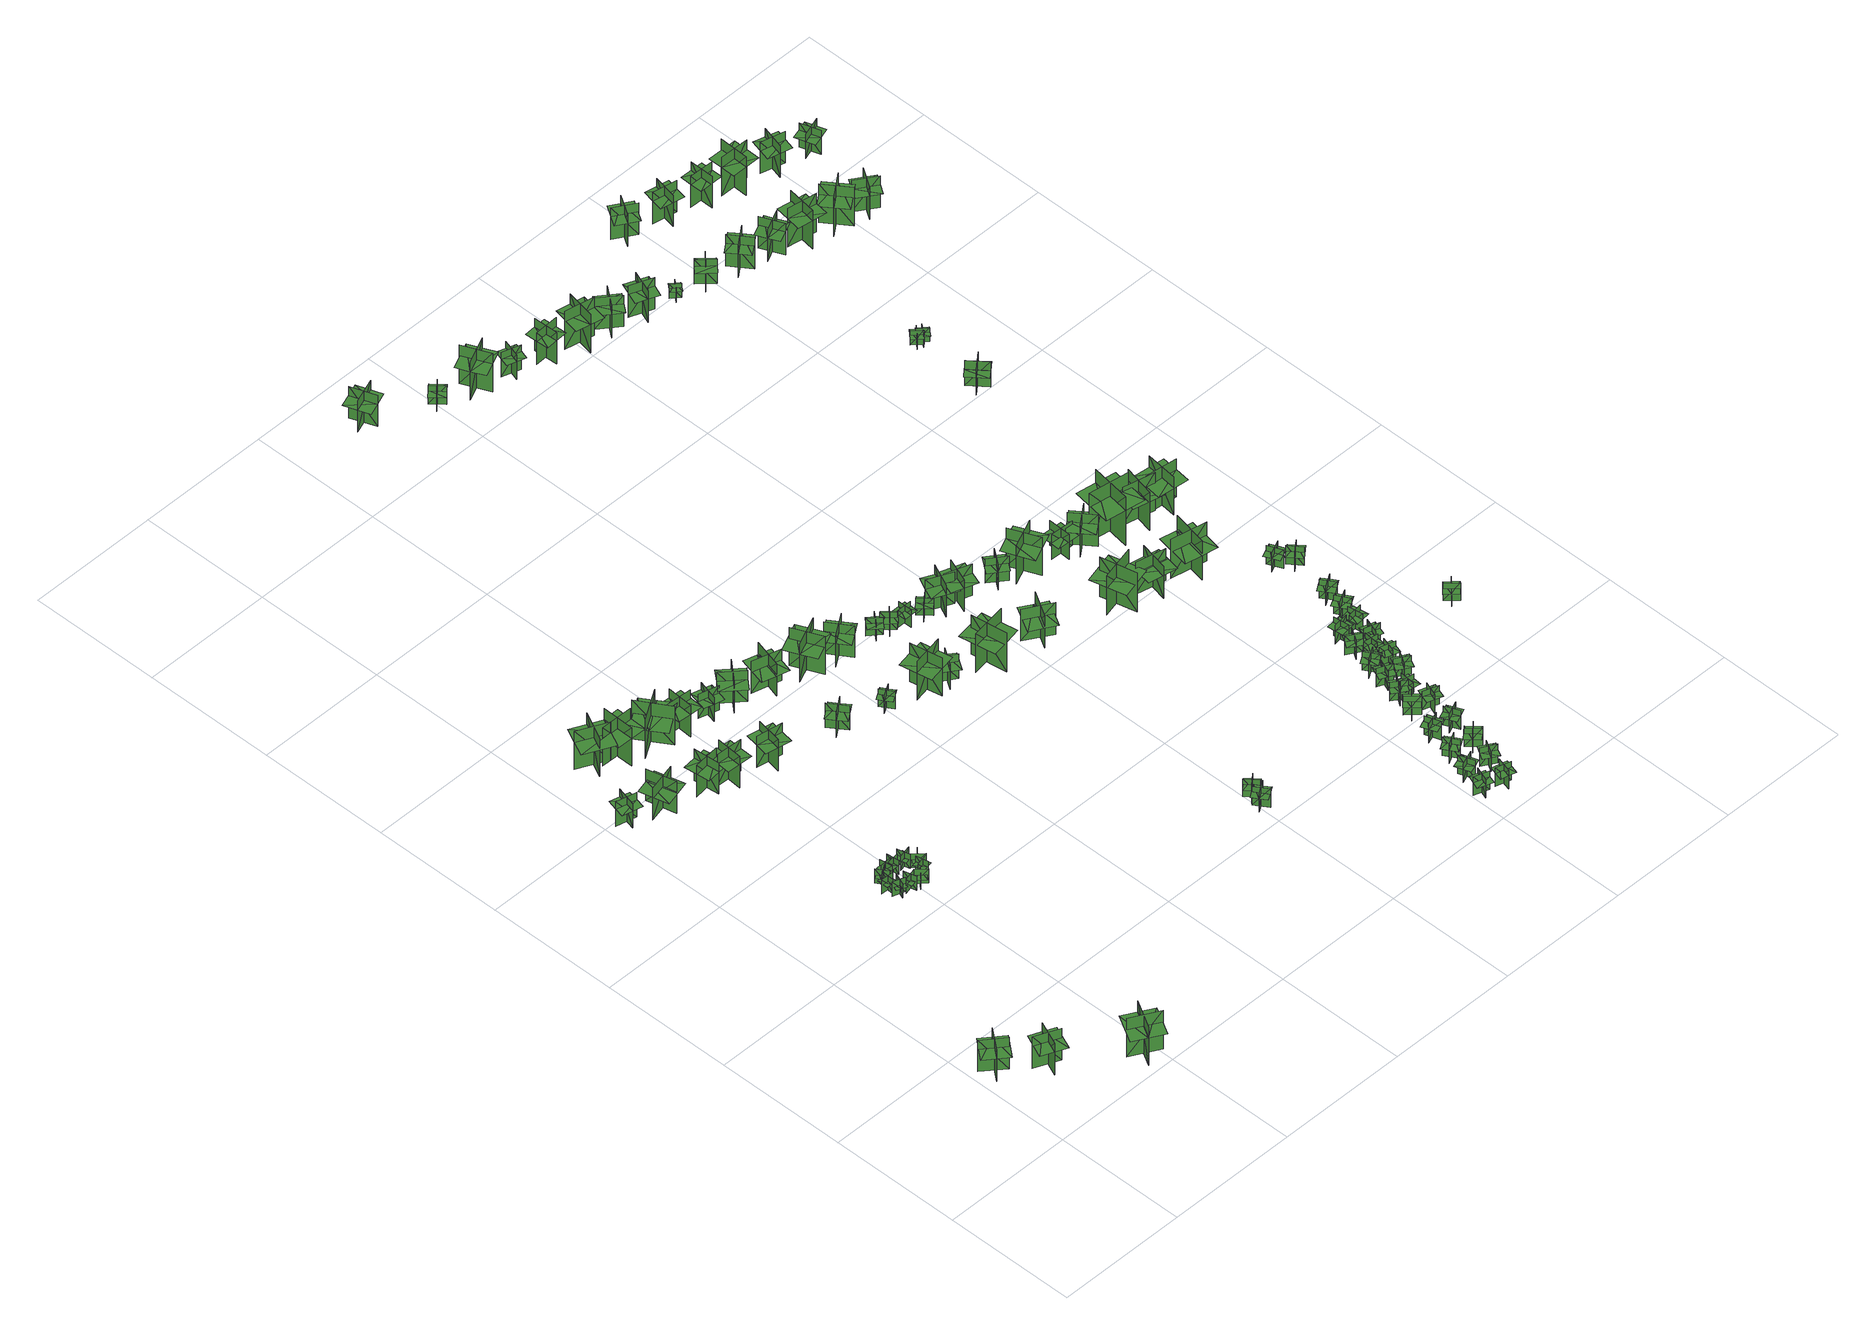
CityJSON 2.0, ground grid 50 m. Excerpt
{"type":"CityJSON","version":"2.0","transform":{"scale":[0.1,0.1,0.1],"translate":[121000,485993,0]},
"CityObjects":{
"tree1":{"type":"SolitaryVegetationObject","geometry":[{"type":"MultiSurface","lod":"1","boundaries":[[[0,1,2]],[[0,2,3]],[[4,5,6]],[[4,6,7]],[[8,9,10]],[[8,10,11]],[[8,11,12]],[[8,12,13]]]}]},
"tree2":{"type":"SolitaryVegetationObject","geometry":[{"type":"MultiSurface","lod":"1","boundaries":[[[14,15,16]],[[14,16,17]],[[18,19,20]],[[18,20,21]],[[22,23,24]],[[22,24,25]],[[22,25,26]],[[22,26,27]]]}]},
"tree3":{"type":"SolitaryVegetationObject","geometry":[{"type":"MultiSurface","lod":"1","boundaries":[[[28,29,30]],[[28,30,31]],[[32,33,34]],[[32,34,35]],[[36,37,38]],[[36,38,39]],[[36,39,40]],[[36,40,41]]]}]},
"tree4":{"type":"SolitaryVegetationObject","geometry":[{"type":"MultiSurface","lod":"1","boundaries":[[[42,43,44]],[[42,44,45]],[[46,47,48]],[[46,48,49]],[[50,51,52]],[[50,52,53]],[[50,53,54]],[[50,54,55]]]}]},
"tree5":{"type":"SolitaryVegetationObject","geometry":[{"type":"MultiSurface","lod":"1","boundaries":[[[56,57,58]],[[56,58,59]],[[60,61,62]],[[60,62,63]],[[64,65,66]],[[64,66,67]],[[64,67,68]],[[64,68,69]]]}]},
"tree6":{"type":"SolitaryVegetationObject","geometry":[{"type":"MultiSurface","lod":"1","boundaries":[[[70,71,72]],[[70,72,73]],[[74,75,76]],[[74,76,77]],[[78,79,80]],[[78,80,81]],[[78,82,83]],[[78,83,79]]]}]},
"tree7":{"type":"SolitaryVegetationObject","geometry":[{"type":"MultiSurface","lod":"1","boundaries":[[[84,85,86]],[[84,86,87]],[[88,89,90]],[[88,90,91]],[[92,93,94]],[[92,94,95]],[[92,96,97]],[[92,97,93]]]}]},
"tree8":{"type":"SolitaryVegetationObject","geometry":[{"type":"MultiSurface","lod":"1","boundaries":[[[98,99,100]],[[98,100,101]],[[102,103,104]],[[102,104,105]],[[106,107,108]],[[106,108,109]],[[106,110,111]],[[106,111,107]]]}]},
"tree9":{"type":"SolitaryVegetationObject","geometry":[{"type":"MultiSurface","lod":"1","boundaries":[[[112,113,114]],[[112,114,115]],[[116,117,118]],[[116,118,119]],[[120,121,122]],[[120,122,123]],[[120,124,125]],[[120,125,121]]]}]},
"tree10":{"type":"SolitaryVegetationObject","geometry":[{"type":"MultiSurface","lod":"1","boundaries":[[[126,127,128]],[[126,128,129]],[[130,131,132]],[[130,132,133]],[[134,135,136]],[[134,136,137]],[[134,138,139]],[[134,139,135]]]}]},
"tree11":{"type":"SolitaryVegetationObject","geometry":[{"type":"MultiSurface","lod":"1","boundaries":[[[140,141,142]],[[140,142,143]],[[144,145,146]],[[144,146,147]],[[148,149,150]],[[148,150,151]],[[148,152,153]],[[148,153,149]]]}]},
"tree12":{"type":"SolitaryVegetationObject","geometry":[{"type":"MultiSurface","lod":"1","boundaries":[[[154,155,156]],[[154,156,157]],[[158,159,160]],[[158,160,161]],[[162,163,164]],[[162,164,165]],[[162,165,166]],[[162,166,167]]]}]},
"tree13":{"type":"SolitaryVegetationObject","geometry":[{"type":"MultiSurface","lod":"1","boundaries":[[[168,169,170]],[[168,170,171]],[[172,173,174]],[[172,174,175]],[[176,177,178]],[[176,178,179]],[[176,180,181]],[[176,181,177]]]}]},
"tree14":{"type":"SolitaryVegetationObject","geometry":[{"type":"MultiSurface","lod":"1","boundaries":[[[182,183,184]],[[182,184,185]],[[186,187,188]],[[186,188,189]],[[190,191,192]],[[190,192,193]],[[190,194,195]],[[190,195,191]]]}]},
"tree15":{"type":"SolitaryVegetationObject","geometry":[{"type":"MultiSurface","lod":"1","boundaries":[[[196,197,198]],[[196,198,199]],[[200,201,202]],[[200,202,203]],[[204,205,206]],[[204,206,207]],[[204,208,209]],[[204,209,205]]]}]},
"tree16":{"type":"SolitaryVegetationObject","geometry":[{"type":"MultiSurface","lod":"1","boundaries":[[[210,211,212]],[[210,212,213]],[[214,215,216]],[[214,216,217]],[[218,219,220]],[[218,220,221]],[[218,222,223]],[[218,223,219]]]}]},
"tree17":{"type":"SolitaryVegetationObject","geometry":[{"type":"MultiSurface","lod":"1","boundaries":[[[224,225,226]],[[224,226,227]],[[228,229,230]],[[228,230,231]],[[232,233,234]],[[232,234,235]],[[232,235,236]],[[232,236,237]]]}]},
"tree18":{"type":"SolitaryVegetationObject","geometry":[{"type":"MultiSurface","lod":"1","boundaries":[[[238,239,240]],[[238,240,241]],[[242,243,244]],[[242,244,245]],[[246,247,248]],[[246,248,249]],[[246,249,250]],[[246,250,251]]]}]},
"tree19":{"type":"SolitaryVegetationObject","geometry":[{"type":"MultiSurface","lod":"1","boundaries":[[[252,253,254]],[[252,254,255]],[[256,257,258]],[[256,258,259]],[[260,261,262]],[[260,262,263]],[[260,263,264]],[[260,264,265]]]}]},
"tree20":{"type":"SolitaryVegetationObject","geometry":[{"type":"MultiSurface","lod":"1","boundaries":[[[266,267,268]],[[266,268,269]],[[270,271,272]],[[270,272,273]],[[274,275,276]],[[274,276,277]],[[274,277,278]],[[274,278,279]]]}]},
"tree21":{"type":"SolitaryVegetationObject","geometry":[{"type":"MultiSurface","lod":"1","boundaries":[[[280,281,282]],[[280,282,283]],[[284,285,286]],[[284,286,287]],[[288,289,290]],[[288,290,291]],[[288,291,292]],[[288,292,293]]]}]},
"tree22":{"type":"SolitaryVegetationObject","geometry":[{"type":"MultiSurface","lod":"1","boundaries":[[[294,295,296]],[[294,296,297]],[[298,299,300]],[[298,300,301]],[[302,303,304]],[[302,304,305]],[[302,305,306]],[[302,306,307]]]}]},
"tree23":{"type":"SolitaryVegetationObject","geometry":[{"type":"MultiSurface","lod":"1","boundaries":[[[308,309,310]],[[308,310,311]],[[312,313,314]],[[312,314,315]],[[316,317,318]],[[316,318,319]],[[316,319,320]],[[316,320,321]]]}]},
"tree24":{"type":"SolitaryVegetationObject","geometry":[{"type":"MultiSurface","lod":"1","boundaries":[[[322,323,324]],[[322,324,325]],[[326,327,328]],[[326,328,329]],[[330,331,332]],[[330,332,333]],[[330,333,334]],[[330,334,335]]]}]},
"tree25":{"type":"SolitaryVegetationObject","geometry":[{"type":"MultiSurface","lod":"1","boundaries":[[[336,337,338]],[[336,338,339]],[[340,341,342]],[[340,342,343]],[[344,345,346]],[[344,346,347]],[[344,347,348]],[[344,348,349]]]}]},
"tree26":{"type":"SolitaryVegetationObject","geometry":[{"type":"MultiSurface","lod":"1","boundaries":[[[350,351,352]],[[350,352,353]],[[354,355,356]],[[354,356,357]],[[358,359,360]],[[358,360,361]],[[358,361,362]],[[358,362,363]]]}]},
"tree27":{"type":"SolitaryVegetationObject","geometry":[{"type":"MultiSurface","lod":"1","boundaries":[[[364,365,366]],[[364,366,367]],[[368,369,370]],[[368,370,371]],[[372,373,374]],[[372,374,375]],[[372,375,376]],[[372,376,377]]]}]},
"tree28":{"type":"SolitaryVegetationObject","geometry":[{"type":"MultiSurface","lod":"1","boundaries":[[[378,379,380]],[[378,380,381]],[[382,383,384]],[[382,384,385]],[[386,387,388]],[[386,388,389]],[[386,389,390]],[[386,390,391]]]}]},
"tree29":{"type":"SolitaryVegetationObject","geometry":[{"type":"MultiSurface","lod":"1","boundaries":[[[392,393,394]],[[392,394,395]],[[396,397,398]],[[396,398,399]],[[400,401,402]],[[400,402,403]],[[400,403,404]],[[400,404,405]]]}]},
"tree30":{"type":"SolitaryVegetationObject","geometry":[{"type":"MultiSurface","lod":"1","boundaries":[[[406,407,408]],[[406,408,409]],[[410,411,412]],[[410,412,413]],[[414,415,416]],[[414,416,417]],[[414,417,418]],[[414,418,419]]]}]},
"tree31":{"type":"SolitaryVegetationObject","geometry":[{"type":"MultiSurface","lod":"1","boundaries":[[[420,421,422]],[[420,422,423]],[[424,425,426]],[[424,426,427]],[[428,429,430]],[[428,430,431]],[[428,431,432]],[[428,432,433]]]}]},
"tree32":{"type":"SolitaryVegetationObject","geometry":[{"type":"MultiSurface","lod":"1","boundaries":[[[434,435,436]],[[434,436,437]],[[438,439,440]],[[438,440,441]],[[442,443,444]],[[442,444,445]],[[442,445,446]],[[442,446,447]]]}]},
"tree33":{"type":"SolitaryVegetationObject","geometry":[{"type":"MultiSurface","lod":"1","boundaries":[[[448,449,450]],[[448,450,451]],[[452,453,454]],[[452,454,455]],[[456,457,458]],[[456,458,459]],[[456,459,460]],[[456,460,461]]]}]},
"tree34":{"type":"SolitaryVegetationObject","geometry":[{"type":"MultiSurface","lod":"1","boundaries":[[[462,463,464]],[[462,464,465]],[[466,467,468]],[[466,468,469]],[[470,471,472]],[[470,472,473]],[[470,473,474]],[[470,474,475]]]}]},
"tree35":{"type":"SolitaryVegetationObject","geometry":[{"type":"MultiSurface","lod":"1","boundaries":[[[476,477,478]],[[476,478,479]],[[480,481,482]],[[480,482,483]],[[484,485,486]],[[484,486,487]],[[484,487,488]],[[484,488,489]]]}]},
"tree36":{"type":"SolitaryVegetationObject","geometry":[{"type":"MultiSurface","lod":"1","boundaries":[[[490,491,492]],[[490,492,493]],[[494,495,496]],[[494,496,497]],[[498,499,500]],[[498,500,501]],[[498,501,502]],[[498,502,503]]]}]},
"tree37":{"type":"SolitaryVegetationObject","geometry":[{"type":"MultiSurface","lod":"1","boundaries":[[[504,505,506]],[[504,506,507]],[[508,509,510]],[[508,510,511]],[[512,513,514]],[[512,514,515]],[[512,515,516]],[[512,516,517]]]}]},
"tree38":{"type":"SolitaryVegetationObject","geometry":[{"type":"MultiSurface","lod":"1","boundaries":[[[518,519,520]],[[518,520,521]],[[522,523,524]],[[522,524,525]],[[526,527,528]],[[526,528,529]],[[526,529,530]],[[526,530,531]]]}]},
"tree39":{"type":"SolitaryVegetationObject","geometry":[{"type":"MultiSurface","lod":"1","boundaries":[[[532,533,534]],[[532,534,535]],[[536,537,538]],[[536,538,539]],[[540,541,542]],[[540,542,543]],[[540,543,544]],[[540,544,545]]]}]},
"tree40":{"type":"SolitaryVegetationObject","geometry":[{"type":"MultiSurface","lod":"1","boundaries":[[[546,547,548]],[[546,548,549]],[[550,551,552]],[[550,552,553]],[[554,555,556]],[[554,556,557]],[[554,557,558]],[[554,558,559]]]}]},
"tree41":{"type":"SolitaryVegetationObject","geometry":[{"type":"MultiSurface","lod":"1","boundaries":[[[560,561,562]],[[560,562,563]],[[564,565,566]],[[564,566,567]],[[568,569,570]],[[568,570,571]],[[568,571,572]],[[568,572,573]]]}]},
"tree42":{"type":"SolitaryVegetationObject","geometry":[{"type":"MultiSurface","lod":"1","boundaries":[[[574,575,576]],[[574,576,577]],[[578,579,580]],[[578,580,581]],[[582,583,584]],[[582,584,585]],[[582,585,586]],[[582,586,587]]]}]},
"tree43":{"type":"SolitaryVegetationObject","geometry":[{"type":"MultiSurface","lod":"1","boundaries":[[[588,589,590]],[[588,590,591]],[[592,593,594]],[[592,594,595]],[[596,597,598]],[[596,598,599]],[[596,599,600]],[[596,600,601]]]}]},
"tree44":{"type":"SolitaryVegetationObject","geometry":[{"type":"MultiSurface","lod":"1","boundaries":[[[602,603,604]],[[602,604,605]],[[606,607,608]],[[606,608,609]],[[610,611,612]],[[610,612,613]],[[610,613,614]],[[610,614,615]]]}]},
"tree45":{"type":"SolitaryVegetationObject","geometry":[{"type":"MultiSurface","lod":"1","boundaries":[[[616,617,618]],[[616,618,619]],[[620,621,622]],[[620,622,623]],[[624,625,626]],[[624,626,627]],[[624,627,628]],[[624,628,629]]]}]},
"tree46":{"type":"SolitaryVegetationObject","geometry":[{"type":"MultiSurface","lod":"1","boundaries":[[[630,631,632]],[[630,632,633]],[[634,635,636]],[[634,636,637]],[[638,639,640]],[[638,640,641]],[[638,641,642]],[[638,642,643]]]}]},
"tree47":{"type":"SolitaryVegetationObject","geometry":[{"type":"MultiSurface","lod":"1","boundaries":[[[644,645,646]],[[644,646,647]],[[648,649,650]],[[648,650,651]],[[652,653,654]],[[652,654,655]],[[652,655,656]],[[652,656,657]]]}]},
"tree48":{"type":"SolitaryVegetationObject","geometry":[{"type":"MultiSurface","lod":"1","boundaries":[[[658,659,660]],[[658,660,661]],[[662,663,664]],[[662,664,665]],[[666,667,668]],[[666,668,669]],[[666,669,670]],[[666,670,671]]]}]},
"tree49":{"type":"SolitaryVegetationObject","geometry":[{"type":"MultiSurface","lod":"1","boundaries":[[[672,673,674]],[[672,674,675]],[[676,677,678]],[[676,678,679]],[[680,681,682]],[[680,682,683]],[[680,683,684]],[[680,684,685]]]}]},
"tree50":{"type":"SolitaryVegetationObject","geometry":[{"type":"MultiSurface","lod":"1","boundaries":[[[686,687,688]],[[686,688,689]],[[690,691,692]],[[690,692,693]],[[694,695,696]],[[694,696,697]],[[694,697,698]],[[694,698,699]]]}]},
"tree51":{"type":"SolitaryVegetationObject","geometry":[{"type":"MultiSurface","lod":"1","boundaries":[[[700,701,702]],[[700,702,703]],[[704,705,706]],[[704,706,707]],[[708,709,710]],[[708,710,711]],[[708,711,712]],[[708,712,713]]]}]},
"tree52":{"type":"SolitaryVegetationObject","geometry":[{"type":"MultiSurface","lod":"1","boundaries":[[[714,715,716]],[[714,716,717]],[[718,719,720]],[[718,720,721]],[[722,723,724]],[[722,724,725]],[[722,725,726]],[[722,726,727]]]}]},
"tree53":{"type":"SolitaryVegetationObject","geometry":[{"type":"MultiSurface","lod":"1","boundaries":[[[728,729,730]],[[728,730,731]],[[732,733,734]],[[732,734,735]],[[736,737,738]],[[736,738,739]],[[736,739,740]],[[736,740,741]]]}]},
"tree54":{"type":"SolitaryVegetationObject","geometry":[{"type":"MultiSurface","lod":"1","boundaries":[[[742,743,744]],[[742,744,745]],[[746,747,748]],[[746,748,749]],[[750,751,752]],[[750,752,753]],[[750,753,754]],[[750,754,755]]]}]},
"tree55":{"type":"SolitaryVegetationObject","geometry":[{"type":"MultiSurface","lod":"1","boundaries":[[[756,757,758]],[[756,758,759]],[[760,761,762]],[[760,762,763]],[[764,765,766]],[[764,766,767]],[[764,767,768]],[[764,768,769]]]}]},
"tree56":{"type":"SolitaryVegetationObject","geometry":[{"type":"MultiSurface","lod":"1","boundaries":[[[770,771,772]],[[770,772,773]],[[774,775,776]],[[774,776,777]],[[778,779,780]],[[778,780,781]],[[778,781,782]],[[778,782,783]]]}]},
"tree57":{"type":"SolitaryVegetationObject","geometry":[{"type":"MultiSurface","lod":"1","boundaries":[[[784,785,786]],[[784,786,787]],[[788,789,790]],[[788,790,791]],[[792,793,794]],[[792,794,795]],[[792,795,796]],[[792,796,797]]]}]},
"tree58":{"type":"SolitaryVegetationObject","geometry":[{"type":"MultiSurface","lod":"1","boundaries":[[[798,799,800]],[[798,800,801]],[[802,803,804]],[[802,804,805]],[[806,807,808]],[[806,808,809]],[[806,809,810]],[[806,810,811]]]}]},
"tree59":{"type":"SolitaryVegetationObject","geometry":[{"type":"MultiSurface","lod":"1","boundaries":[[[812,813,814]],[[812,814,815]],[[816,817,818]],[[816,818,819]],[[820,821,822]],[[820,822,823]],[[820,823,824]],[[820,824,825]]]}]},
"tree60":{"type":"SolitaryVegetationObject","geometry":[{"type":"MultiSurface","lod":"1","boundaries":[[[826,827,828]],[[826,828,829]],[[830,831,832]],[[830,832,833]],[[834,835,836]],[[834,836,837]],[[834,837,838]],[[834,838,839]]]}]},
"tree61":{"type":"SolitaryVegetationObject","geometry":[{"type":"MultiSurface","lod":"1","boundaries":[[[840,841,842]],[[840,842,843]],[[844,845,846]],[[844,846,847]],[[848,849,850]],[[848,850,851]],[[848,851,852]],[[848,852,853]]]}]},
"tree62":{"type":"SolitaryVegetationObject","geometry":[{"type":"MultiSurface","lod":"1","boundaries":[[[854,855,856]],[[854,856,857]],[[858,859,860]],[[858,860,861]],[[862,863,864]],[[862,864,865]],[[862,865,866]],[[862,866,867]]]}]},
"tree63":{"type":"SolitaryVegetationObject","geometry":[{"type":"MultiSurface","lod":"1","boundaries":[[[868,869,870]],[[868,870,871]],[[872,873,874]],[[872,874,875]],[[876,877,878]],[[876,878,879]],[[876,879,880]],[[876,880,881]]]}]},
"tree64":{"type":"SolitaryVegetationObject","geometry":[{"type":"MultiSurface","lod":"1","boundaries":[[[882,883,884]],[[882,884,885]],[[886,887,888]],[[886,888,889]],[[890,891,892]],[[890,892,893]],[[890,893,894]],[[890,894,895]]]}]},
"tree65":{"type":"SolitaryVegetationObject","geometry":[{"type":"MultiSurface","lod":"1","boundaries":[[[896,897,898]],[[896,898,899]],[[900,901,902]],[[900,902,903]],[[904,905,906]],[[904,906,907]],[[904,907,908]],[[904,908,909]]]}]},
"tree66":{"type":"SolitaryVegetationObject","geometry":[{"type":"MultiSurface","lod":"1","boundaries":[[[910,911,912]],[[910,912,913]],[[914,915,916]],[[914,916,917]],[[918,919,920]],[[918,920,921]],[[918,921,922]],[[918,922,923]]]}]},
"tree67":{"type":"SolitaryVegetationObject","geometry":[{"type":"MultiSurface","lod":"1","boundaries":[[[924,925,926]],[[924,926,927]],[[928,929,930]],[[928,930,931]],[[932,933,934]],[[932,934,935]],[[932,935,936]],[[932,936,937]]]}]},
"tree68":{"type":"SolitaryVegetationObject","geometry":[{"type":"MultiSurface","lod":"1","boundaries":[[[938,939,940]],[[938,940,941]],[[942,943,944]],[[942,944,945]],[[946,947,948]],[[946,948,949]],[[946,949,950]],[[946,950,951]]]}]},
"tree69":{"type":"SolitaryVegetationObject","geometry":[{"type":"MultiSurface","lod":"1","boundaries":[[[952,953,954]],[[952,954,955]],[[956,957,958]],[[956,958,959]],[[960,961,962]],[[960,962,963]],[[960,963,964]],[[960,964,965]]]}]},
"tree70":{"type":"SolitaryVegetationObject","geometry":[{"type":"MultiSurface","lod":"1","boundaries":[[[966,967,968]],[[966,968,969]],[[970,971,972]],[[970,972,973]],[[974,975,976]],[[974,976,977]],[[974,977,978]],[[974,978,979]]]}]},
"tree71":{"type":"SolitaryVegetationObject","geometry":[{"type":"MultiSurface","lod":"1","boundaries":[[[980,981,982]],[[980,982,983]],[[984,985,986]],[[984,986,987]],[[988,989,990]],[[988,990,991]],[[988,991,992]],[[988,992,993]]]}]},
"tree72":{"type":"SolitaryVegetationObject","geometry":[{"type":"MultiSurface","lod":"1","boundaries":[[[994,995,996]],[[994,996,997]],[[998,999,1000]],[[998,1000,1001]],[[1002,1003,1004]],[[1002,1004,1005]],[[1002,1005,1006]],[[1002,1006,1007]]]}]},
"tree73":{"type":"SolitaryVegetationObject","geometry":[{"type":"MultiSurface","lod":"1","boundaries":[[[1008,1009,1010]],[[1008,1010,1011]],[[1012,1013,1014]],[[1012,1014,1015]],[[1016,1017,1018]],[[1016,1018,1019]],[[1016,1019,1020]],[[1016,1020,1021]]]}]},
"tree74":{"type":"SolitaryVegetationObject","geometry":[{"type":"MultiSurface","lod":"1","boundaries":[[[1022,1023,1024]],[[1022,1024,1025]],[[1026,1027,1028]],[[1026,1028,1029]],[[1030,1031,1032]],[[1030,1032,1033]],[[1030,1033,1034]],[[1030,1034,1035]]]}]},
"tree75":{"type":"SolitaryVegetationObject","geometry":[{"type":"MultiSurface","lod":"1","boundaries":[[[1036,1037,1038]],[[1036,1038,1039]],[[1040,1041,1042]],[[1040,1042,1043]],[[1044,1045,1046]],[[1044,1046,1047]],[[1044,1047,1048]],[[1044,1048,1049]]]}]},
"tree76":{"type":"SolitaryVegetationObject","geometry":[{"type":"MultiSurface","lod":"1","boundaries":[[[1050,1051,1052]],[[1050,1052,1053]],[[1054,1055,1056]],[[1054,1056,1057]],[[1058,1059,1060]],[[1058,1060,1061]],[[1058,1061,1062]],[[1058,1062,1063]]]}]},
"tree77":{"type":"SolitaryVegetationObject","geometry":[{"type":"MultiSurface","lod":"1","boundaries":[[[1064,1065,1066]],[[1064,1066,1067]],[[1068,1069,1070]],[[1068,1070,1071]],[[1072,1073,1074]],[[1072,1074,1075]],[[1072,1075,1076]],[[1072,1076,1077]]]}]},
"tree78":{"type":"SolitaryVegetationObject","geometry":[{"type":"MultiSurface","lod":"1","boundaries":[[[1078,1079,1080]],[[1078,1080,1081]],[[1082,1083,1084]],[[1082,1084,1085]],[[1086,1087,1088]],[[1086,1088,1089]],[[1086,1089,1090]],[[1086,1090,1091]]]}]},
"tree79":{"type":"SolitaryVegetationObject","geometry":[{"type":"MultiSurface","lod":"1","boundaries":[[[1092,1093,1094]],[[1092,1094,1095]],[[1096,1097,1098]],[[1096,1098,1099]],[[1100,1101,1102]],[[1100,1102,1103]],[[1100,1103,1104]],[[1100,1104,1105]]]}]},
"tree80":{"type":"SolitaryVegetationObject","geometry":[{"type":"MultiSurface","lod":"1","boundaries":[[[1106,1107,1108]],[[1106,1108,1109]],[[1110,1111,1112]],[[1110,1112,1113]],[[1114,1115,1116]],[[1114,1116,1117]],[[1114,1117,1118]],[[1114,1118,1119]]]}]},
"tree81":{"type":"SolitaryVegetationObject","geometry":[{"type":"MultiSurface","lod":"1","boundaries":[[[1120,1121,1122]],[[1120,1122,1123]],[[1124,1125,1126]],[[1124,1126,1127]],[[1128,1129,1130]],[[1128,1130,1131]],[[1128,1131,1132]],[[1128,1132,1133]]]}]},
"tree82":{"type":"SolitaryVegetationObject","geometry":[{"type":"MultiSurface","lod":"1","boundaries":[[[1134,1135,1136]],[[1134,1136,1137]],[[1138,1139,1140]],[[1138,1140,1141]],[[1142,1143,1144]],[[1142,1144,1145]],[[1142,1145,1146]],[[1142,1146,1147]]]}]},
"tree83":{"type":"SolitaryVegetationObject","geometry":[{"type":"MultiSurface","lod":"1","boundaries":[[[1148,1149,1150]],[[1148,1150,1151]],[[1152,1153,1154]],[[1152,1154,1155]],[[1156,1157,1158]],[[1156,1158,1159]],[[1156,1159,1160]],[[1156,1160,1161]]]}]},
"tree84":{"type":"SolitaryVegetationObject","geometry":[{"type":"MultiSurface","lod":"1","boundaries":[[[1162,1163,1164]],[[1162,1164,1165]],[[1166,1167,1168]],[[1166,1168,1169]],[[1170,1171,1172]],[[1170,1172,1173]],[[1170,1173,1174]],[[1170,1174,1175]]]}]},
"tree85":{"type":"SolitaryVegetationObject","geometry":[{"type":"MultiSurface","lod":"1","boundaries":[[[1176,1177,1178]],[[1176,1178,1179]],[[1180,1181,1182]],[[1180,1182,1183]],[[1184,1185,1186]],[[1184,1186,1187]],[[1184,1187,1188]],[[1184,1188,1189]]]}]},
"tree86":{"type":"SolitaryVegetationObject","geometry":[{"type":"MultiSurface","lod":"1","boundaries":[[[1190,1191,1192]],[[1190,1192,1193]],[[1194,1195,1196]],[[1194,1196,1197]],[[1198,1199,1200]],[[1198,1200,1201]],[[1198,1201,1202]],[[1198,1202,1203]]]}]},
"tree87":{"type":"SolitaryVegetationObject","geometry":[{"type":"MultiSurface","lod":"1","boundaries":[[[1204,1205,1206]],[[1204,1206,1207]],[[1208,1209,1210]],[[1208,1210,1211]],[[1212,1213,1214]],[[1212,1214,1215]],[[1212,1213,1216]],[[1212,1216,1217]]]}]},
"tree88":{"type":"SolitaryVegetationObject","geometry":[{"type":"MultiSurface","lod":"1","boundaries":[[[1218,1219,1220]],[[1218,1220,1221]],[[1222,1223,1224]],[[1222,1224,1225]],[[1226,1227,1228]],[[1226,1228,1229]],[[1226,1229,1230]],[[1226,1230,1231]]]}]},
"tree89":{"type":"SolitaryVegetationObject","geometry":[{"type":"MultiSurface","lod":"1","boundaries":[[[1232,1233,1234]],[[1232,1234,1235]],[[1236,1237,1238]],[[1236,1238,1239]],[[1240,1241,1242]],[[1240,1242,1243]],[[1240,1243,1244]],[[1240,1244,1245]]]}]},
"tree90":{"type":"SolitaryVegetationObject","geometry":[{"type":"MultiSurface","lod":"1","boundaries":[[[1246,1247,1248]],[[1246,1248,1249]],[[1250,1251,1252]],[[1250,1252,1253]],[[1254,1255,1256]],[[1254,1256,1257]],[[1254,1257,1258]],[[1254,1258,1259]]]}]},
"tree91":{"type":"SolitaryVegetationObject","geometry":[{"type":"MultiSurface","lod":"1","boundaries":[[[1260,1261,1262]],[[1260,1262,1263]],[[1264,1265,1266]],[[1264,1266,1267]],[[1268,1269,1270]],[[1268,1270,1271]],[[1268,1271,1272]],[[1268,1272,1273]]]}]},
"tree92":{"type":"SolitaryVegetationObject","geometry":[{"type":"MultiSurface","lod":"1","boundaries":[[[1274,1275,1276]],[[1274,1276,1277]],[[1278,1279,1280]],[[1278,1280,1281]],[[1282,1283,1284]],[[1282,1284,1285]],[[1282,1285,1286]],[[1282,1286,1287]]]}]},
"tree93":{"type":"SolitaryVegetationObject","geometry":[{"type":"MultiSurface","lod":"1","boundaries":[[[1288,1289,1290]],[[1288,1290,1291]],[[1292,1293,1294]],[[1292,1294,1295]],[[1296,1297,1298]],[[1296,1298,1299]],[[1296,1299,1300]],[[1296,1300,1301]]]}]},
"tree94":{"type":"SolitaryVegetationObject","geometry":[{"type":"MultiSurface","lod":"1","boundaries":[[[1302,1303,1304]],[[1302,1304,1305]],[[1306,1307,1308]],[[1306,1308,1309]],[[1310,1311,1312]],[[1310,1312,1313]],[[1310,1313,1314]],[[1310,1314,1315]]]}]},
"tree95":{"type":"SolitaryVegetationObject","geometry":[{"type":"MultiSurface","lod":"1","boundaries":[[[1316,1317,1318]],[[1316,1318,1319]],[[1320,1321,1322]],[[1320,1322,1323]],[[1324,1325,1326]],[[1324,1326,1327]],[[1324,1327,1328]],[[1324,1328,1329]]]}]},
"tree96":{"type":"SolitaryVegetationObject","geometry":[{"type":"MultiSurface","lod":"1","boundaries":[[[1330,1331,1332]],[[1330,1332,1333]],[[1334,1335,1336]],[[1334,1336,1337]],[[1338,1339,1340]],[[1338,1340,1341]],[[1338,1341,1342]],[[1338,1342,1343]]]}]},
"tree97":{"type":"SolitaryVegetationObject","geometry":[{"type":"MultiSurface","lod":"1","boundaries":[[[1344,1345,1346]],[[1344,1346,1347]],[[1348,1349,1350]],[[1348,1350,1351]],[[1352,1353,1354]],[[1352,1354,1355]],[[1352,1355,1356]],[[1352,1356,1357]]]}]},
"tree98":{"type":"SolitaryVegetationObject","geometry":[{"type":"MultiSurface","lod":"1","boundaries":[[[1358,1359,1360]],[[1358,1360,1361]],[[1362,1363,1364]],[[1362,1364,1365]],[[1366,1367,1368]],[[1366,1368,1369]],[[1366,1369,1370]],[[1366,1370,1371]]]}]},
"tree99":{"type":"SolitaryVegetationObject","geometry":[{"type":"MultiSurface","lod":"1","boundaries":[[[1372,1373,1374]],[[1372,1374,1375]],[[1376,1377,1378]],[[1376,1378,1379]],[[1380,1381,1382]],[[1380,1382,1383]],[[1380,1383,1384]],[[1380,1384,1385]]]}]},
"tree100":{"type":"SolitaryVegetationObject","geometry":[{"type":"MultiSurface","lod":"1","boundaries":[[[1386,1387,1388]],[[1386,1388,1389]],[[1390,1391,1392]],[[1390,1392,1393]],[[1394,1395,1396]],[[1394,1396,1397]],[[1394,1397,1398]],[[1394,1398,1399]]]}]},
"tree101":{"type":"SolitaryVegetationObject","geometry":[{"type":"MultiSurface","lod":"1","boundaries":[[[1400,1401,1402]],[[1400,1402,1403]],[[1404,1405,1406]],[[1404,1406,1407]],[[1408,1409,1410]],[[1408,1410,1411]],[[1408,1411,1412]],[[1408,1412,1413]]]}]}
},
"vertices":[
[111,341,8],[33,403,8],[33,403,147],[111,341,147],[104,407,8],[42,329,8],[42,329,147],[104,407,147],[104,407,108],[64,438,108],[3,360,108],[42,329,108],[81,298,108],[143,376,108],
[252,247,11],[161,287,11],[161,287,150],[252,247,150],[228,309,11],[189,217,11],[189,217,150],[228,309,150],[228,309,111],[183,329,111],[143,237,111],[189,217,111],[234,197,111],[274,289,111],
[404,110,10],[510,51,10],[510,51,180],[404,110,180],[425,32,10],[485,138,10],[485,138,180],[425,32,180],[425,32,132],[479,2,132],[538,108,132],[485,138,132],[432,168,132],[372,62,132],
[52,1929,25],[70,2004,25],[70,2004,133],[52,1929,133],[97,1955,25],[21,1973,25],[21,1973,133],[97,1955,133],[97,1955,102],[105,1993,102],[30,2011,102],[21,1973,102],[12,1936,102],[88,1918,102],
[177,1994,13],[204,1884,13],[204,1884,154],[177,1994,154],[130,1917,13],[240,1944,13],[240,1944,154],[130,1917,154],[171,1985,109],[120,1972,109],[149,1863,109],[200,1876,109],[250,1889,109],[221,1999,109],
[417,1145,15],[419,1193,15],[419,1193,77],[417,1145,77],[439,1166,15],[439,1166,77],[391,1168,77],[391,1168,15],[416,1148,53],[417,1190,53],[397,1191,53],[396,1149,53],[436,1148,53],[437,1190,53],
[427,1110,11],[443,1155,11],[443,1155,74],[427,1110,74],[454,1123,11],[454,1123,74],[409,1139,74],[409,1139,11],[426,1113,50],[440,1153,50],[422,1159,50],[408,1120,50],[445,1106,50],[459,1146,50],
[406,1183,15],[447,1208,15],[447,1208,78],[406,1183,78],[436,1176,15],[436,1176,78],[410,1217,78],[410,1217,15],[408,1186,54],[444,1208,54],[433,1225,54],[398,1203,54],[419,1169,54],[454,1191,54],
[480,1101,13],[467,1148,13],[467,1148,75],[480,1101,75],[495,1127,13],[495,1127,75],[448,1115,75],[448,1115,13],[477,1104,51],[466,1144,51],[447,1139,51],[458,1098,51],[497,1109,51],[486,1149,51],
[452,1235,16],[459,1187,16],[459,1187,78],[452,1235,78],[434,1211,16],[434,1211,78],[482,1217,78],[482,1217,16],[454,1232,54],[460,1191,54],[479,1193,54],[474,1235,54],[434,1230,54],[440,1188,54],
[524,1129,14],[491,1094,14],[491,1094,77],[524,1129,77],[494,1128,14],[494,1128,77],[529,1095,77],[529,1095,14],[523,1126,53],[495,1095,53],[509,1081,53],[538,1112,53],[508,1139,53],[480,1108,53],
[153,2171,15],[206,2280,15],[206,2280,184],[153,2171,184],[230,2197,15],[120,2250,15],[120,2250,184],[230,2197,184],[230,2197,137],[256,2252,137],[146,2304,137],[120,2250,137],[94,2195,137],[204,2142,137],
[489,1187,17],[483,1235,17],[483,1235,80],[489,1187,80],[507,1211,17],[507,1211,80],[460,1205,80],[460,1205,17],[487,1190,56],[482,1232,56],[462,1229,56],[467,1188,56],[507,1193,56],[502,1234,56],
[549,1116,18],[540,1163,18],[540,1163,81],[549,1116,81],[566,1141,18],[566,1141,81],[519,1132,81],[519,1132,18],[547,1119,57],[539,1160,57],[519,1156,57],[528,1115,57],[567,1122,57],[558,1164,57],
[506,1195,18],[553,1206,18],[553,1206,81],[506,1195,81],[532,1180,18],[532,1180,81],[520,1226,81],[520,1226,18],[508,1198,57],[549,1208,57],[545,1227,57],[504,1217,57],[513,1178,57],[554,1188,57],
[538,1182,15],[573,1149,15],[573,1149,78],[538,1182,78],[539,1152,15],[539,1152,78],[572,1187,78],[572,1187,15],[542,1182,54],[572,1152,54],[586,1167,54],[555,1196,54],[528,1167,54],[558,1138,54],
[317,2196,13],[195,2198,13],[195,2198,182],[317,2196,182],[260,2255,13],[259,2133,13],[259,2133,182],[260,2255,182],[260,2255,135],[200,2256,135],[198,2134,135],[259,2133,135],[319,2132,135],[321,2254,135],
[360,1850,11],[350,1949,11],[350,1949,149],[360,1850,149],[402,1902,11],[303,1891,11],[303,1891,149],[402,1902,149],[402,1902,111],[397,1951,111],[298,1941,111],[303,1891,111],[309,1842,111],[408,1852,111],
[432,1921,12],[425,1821,12],[425,1821,151],[432,1921,151],[382,1877,12],[481,1871,12],[481,1871,151],[382,1877,151],[382,1877,112],[378,1827,112],[478,1821,112],[481,1871,112],[484,1920,112],[385,1927,112],
[315,2128,9],[433,2201,9],[433,2201,181],[315,2128,181],[423,2103,9],[349,2220,9],[349,2220,181],[423,2103,181],[328,2124,125],[363,2070,125],[479,2146,125],[444,2200,125],[409,2253,125],[293,2178,125],
[582,1885,11],[565,1787,11],[565,1787,149],[582,1885,149],[528,1847,11],[626,1830,11],[626,1830,149],[528,1847,149],[528,1847,111],[519,1798,111],[617,1780,111],[626,1830,111],[634,1879,111],[536,1896,111],
[534,2144,8],[435,2150,8],[435,2150,146],[534,2144,146],[491,2194,8],[485,2094,8],[485,2094,146],[491,2194,146],[491,2194,107],[441,2197,107],[435,2097,107],[485,2094,107],[534,2091,107],[540,2191,107],
[559,2132,9],[634,2112,9],[634,2112,116],[559,2132,116],[584,2087,9],[604,2162,9],[604,2162,116],[584,2087,116],[584,2087,86],[622,2077,86],[642,2152,86],[604,2162,86],[567,2172,86],[547,2097,86],
[657,2069,8],[722,2144,8],[722,2144,146],[657,2069,146],[723,2073,8],[648,2138,8],[648,2138,146],[723,2073,146],[723,2073,108],[756,2111,108],[680,2176,108],[648,2138,108],[615,2101,108],[691,2036,108],
[852,1753,11],[807,1816,11],[807,1816,118],[852,1753,118],[860,1804,11],[798,1759,11],[798,1759,118],[860,1804,118],[860,1804,88],[838,1835,88],[775,1790,88],[798,1759,88],[820,1727,88],[883,1773,88],
[835,2136,7],[805,2027,7],[805,2027,148],[835,2136,148],[757,2092,7],[866,2062,7],[866,2062,148],[757,2092,148],[826,2132,102],[775,2145,102],[747,2035,102],[798,2022,102],[848,2009,102],[876,2119,102],
[990,1761,11],[1019,1714,11],[1019,1714,88],[990,1761,88],[981,1725,11],[1028,1754,11],[1028,1754,88],[981,1725,88],[981,1725,67],[996,1701,67],[1043,1731,67],[1028,1754,67],[1014,1778,67],[967,1748,67],
[930,2092,7],[980,1982,7],[980,1982,176],[930,2092,176],[901,2017,7],[1012,2067,7],[1012,2067,176],[901,2017,176],[901,2017,129],[926,1961,129],[1037,2012,129],[1012,2067,129],[987,2122,129],[876,2072,129],
[1098,1695,9],[1217,1718,9],[1217,1718,178],[1098,1695,178],[1165,1649,9],[1142,1769,9],[1142,1769,178],[1165,1649,178],[1165,1649,131],[1224,1661,131],[1202,1780,131],[1142,1769,131],[1082,1757,131],[1105,1638,131],
[1110,2039,7],[1027,1983,7],[1027,1983,146],[1110,2039,146],[1045,2052,7],[1100,1970,7],[1100,1970,146],[1045,2052,146],[1045,2052,107],[1003,2024,107],[1059,1942,107],[1100,1970,107],[1142,1998,107],[1086,2080,107],
[1488,605,15],[1520,555,15],[1520,555,97],[1488,605,97],[1479,567,15],[1529,598,15],[1529,598,97],[1479,567,97],[1479,567,74],[1495,542,74],[1545,573,74],[1529,598,74],[1514,623,74],[1464,592,74],
[1529,609,16],[1493,652,16],[1493,652,93],[1529,609,93],[1532,646,16],[1490,610,16],[1490,610,93],[1532,646,93],[1532,646,71],[1514,667,71],[1472,631,71],[1490,610,71],[1508,589,71],[1550,625,71],
[1259,1668,7],[1194,1711,7],[1194,1711,115],[1259,1668,115],[1249,1719,7],[1206,1654,7],[1206,1654,115],[1249,1719,115],[1249,1719,85],[1217,1740,85],[1174,1676,85],[1206,1654,85],[1238,1633,85],[1281,1697,85],
[1199,1971,8],[1234,2013,8],[1234,2013,85],[1199,1971,85],[1235,1974,8],[1193,2010,8],[1193,2010,85],[1235,1974,85],[1235,1974,63],[1253,1995,63],[1211,2031,63],[1193,2010,63],[1175,1988,63],[1217,1953,63],
[1283,1959,7],[1244,1998,7],[1244,1998,84],[1283,1959,84],[1283,1996,7],[1244,1956,7],[1244,1956,84],[1283,1996,84],[1283,1996,62],[1263,2015,62],[1224,1976,62],[1244,1956,62],[1264,1937,62],[1303,1977,62],
[1383,1577,11],[1363,1714,11],[1363,1714,183],[1383,1577,183],[1449,1666,11],[1312,1645,11],[1312,1645,183],[1449,1666,183],[1392,1587,128],[1455,1598,128],[1432,1734,128],[1369,1723,128],[1306,1713,128],[1329,1576,128],
[1346,1964,7],[1291,1963,7],[1291,1963,83],[1346,1964,83],[1320,1990,7],[1320,1935,7],[1320,1935,83],[1320,1990,83],[1320,1990,62],[1292,1989,62],[1293,1934,62],[1320,1935,62],[1348,1935,62],[1347,1990,62],
[732,3787,19],[825,3821,19],[825,3821,157],[732,3787,157],[792,3759,19],[757,3852,19],[757,3852,157],[792,3759,157],[792,3759,119],[838,3776,119],[804,3869,119],[757,3852,119],[710,3835,119],[745,3741,119],
[1405,1958,9],[1363,1922,9],[1363,1922,86],[1405,1958,86],[1368,1961,9],[1405,1919,9],[1405,1919,86],[1368,1961,86],[1368,1961,65],[1347,1943,65],[1384,1901,65],[1405,1919,65],[1425,1937,65],[1389,1979,65],
[1431,1888,7],[1472,1978,7],[1472,1978,146],[1431,1888,146],[1493,1911,7],[1402,1952,7],[1402,1952,146],[1493,1911,146],[1493,1911,107],[1514,1956,107],[1423,1997,107],[1402,1952,107],[1382,1907,107],[1472,1865,107],
[1600,1663,10],[1543,1566,10],[1543,1566,151],[1600,1663,151],[1513,1641,10],[1611,1583,10],[1611,1583,151],[1513,1641,151],[1590,1661,105],[1544,1687,105],[1489,1588,105],[1534,1563,105],[1579,1537,105],[1635,1635,105],
[2019,96,16],[2039,151,16],[2039,151,98],[2019,96,98],[2055,113,16],[1999,132,16],[1999,132,98],[2055,113,98],[2055,113,75],[2064,141,75],[2009,160,75],[1999,132,75],[1989,104,75],[2045,85,75],
[1521,1956,8],[1487,1863,8],[1487,1863,147],[1521,1956,147],[1461,1928,8],[1555,1895,8],[1555,1895,147],[1461,1928,147],[1461,1928,108],[1444,1882,108],[1538,1848,108],[1555,1895,108],[1571,1942,108],[1478,1975,108],
[1012,3709,23],[968,3670,23],[968,3670,105],[1012,3709,105],[973,3712,23],[1012,3668,23],[1012,3668,105],[973,3712,105],[973,3712,82],[951,3692,82],[990,3648,82],[1012,3668,82],[1034,3687,82],[995,3731,82],
[2021,197,15],[2077,217,15],[2077,217,97],[2021,197,97],[2057,180,15],[2037,236,15],[2037,236,97],[2057,180,97],[2057,180,74],[2085,190,74],[2065,246,74],[2037,236,74],[2009,226,74],[2029,170,74],
[2134,95,15],[2077,111,15],[2077,111,97],[2134,95,97],[2114,130,15],[2099,73,15],[2099,73,97],[2114,130,97],[2114,130,74],[2086,137,74],[2070,80,74],[2099,73,74],[2127,65,74],[2143,122,74],
[2091,278,16],[2061,328,16],[2061,328,98],[2091,278,98],[2101,316,16],[2050,286,16],[2050,286,98],[2101,316,98],[2101,316,75],[2085,341,75],[2035,311,75],[2050,286,75],[2066,260,75],[2116,291,75],
[2147,218,15],[2117,167,15],[2117,167,97],[2147,218,97],[2109,209,15],[2160,179,15],[2160,179,97],[2109,209,97],[2109,209,74],[2094,183,74],[2145,153,74],[2160,179,74],[2175,204,74],[2124,234,74],
[1623,1904,8],[1685,1858,8],[1685,1858,116],[1623,1904,116],[1630,1853,8],[1676,1915,8],[1676,1915,116],[1630,1853,116],[1630,1853,86],[1661,1830,86],[1707,1892,86],[1676,1915,86],[1645,1938,86],[1599,1876,86],
[2089,433,16],[2109,378,16],[2109,378,98],[2089,433,98],[2072,397,16],[2127,418,16],[2127,418,98],[2072,397,98],[2072,397,75],[2082,370,75],[2138,390,75],[2127,418,75],[2117,446,75],[2062,425,75],
[1109,3708,19],[1155,3606,19],[1155,3606,189],[1109,3708,189],[1080,3631,19],[1183,3678,19],[1183,3678,189],[1080,3631,189],[1080,3631,145],[1103,3582,145],[1205,3628,145],[1183,3678,145],[1160,3727,145],[1058,3680,145],
[2139,306,15],[2178,262,15],[2178,262,97],[2139,306,97],[2136,267,15],[2180,306,15],[2180,306,97],[2136,267,97],[2136,267,74],[2156,245,74],[2200,284,74],[2180,306,74],[2161,328,74],[2117,289,74],
[2105,541,18],[2147,500,18],[2147,500,100],[2105,541,100],[2105,502,18],[2147,544,18],[2147,544,100],[2105,502,100],[2105,502,77],[2126,481,77],[2168,523,77],[2147,544,77],[2126,565,77],[2084,523,77],
[2149,382,15],[2203,405,15],[2203,405,98],[2149,382,98],[2186,367,15],[2162,421,15],[2162,421,98],[2186,367,98],[2186,367,75],[2213,379,75],[2189,433,75],[2162,421,75],[2135,409,75],[2159,355,75],
[1801,1880,7],[1689,1832,7],[1689,1832,176],[1801,1880,176],[1726,1910,7],[1774,1799,7],[1774,1799,176],[1726,1910,176],[1726,1910,129],[1670,1886,129],[1718,1774,129],[1774,1799,129],[1830,1823,129],[1781,1934,129],
[1861,1467,10],[1830,1602,10],[1830,1602,183],[1861,1467,183],[1919,1560,10],[1785,1529,10],[1785,1529,183],[1919,1560,183],[1869,1477,127],[1931,1493,127],[1897,1627,127],[1835,1612,127],[1773,1596,127],[1807,1462,127],
[2120,614,18],[2169,581,18],[2169,581,100],[2120,614,100],[2127,575,18],[2160,624,18],[2160,624,100],[2127,575,100],[2127,575,77],[2152,559,77],[2184,608,77],[2160,624,77],[2135,641,77],[2103,592,77],
[2201,530,16],[2181,475,16],[2181,475,98],[2201,530,98],[2165,514,16],[2221,494,16],[2221,494,98],[2165,514,98],[2165,514,75],[2155,486,75],[2211,466,75],[2221,494,75],[2231,522,75],[2175,542,75],
[1271,3660,16],[1250,3592,16],[1250,3592,124],[1271,3660,124],[1225,3635,16],[1293,3614,16],[1293,3614,124],[1225,3635,124],[1225,3635,96],[1215,3603,96],[1283,3581,96],[1293,3614,96],[1304,3647,96],[1235,3668,96],
[2202,588,16],[2144,595,16],[2144,595,98],[2202,588,98],[2178,619,16],[2171,561,16],[2171,561,98],[2178,619,98],[2178,619,75],[2149,623,75],[2142,564,75],[2171,561,75],[2201,557,75],[2207,616,75],
[2137,688,17],[2191,664,17],[2191,664,99],[2137,688,99],[2151,651,17],[2175,705,17],[2175,705,99],[2151,651,99],[2151,651,76],[2178,639,76],[2202,693,76],[2175,705,76],[2148,717,76],[2124,663,76],
[2198,763,18],[2147,732,18],[2147,732,100],[2198,763,100],[2160,773,18],[2190,722,18],[2190,722,100],[2160,773,100],[2160,773,77],[2134,757,77],[2165,707,77],[2190,722,77],[2216,738,77],[2185,788,77],
[1913,1525,12],[2024,1501,12],[2024,1501,153],[1913,1525,153],[1962,1449,12],[1986,1560,12],[1986,1560,153],[1962,1449,153],[1918,1516,108],[1908,1464,108],[2019,1443,108],[2029,1494,108],[2039,1545,108],[1928,1567,108],
[2243,689,17],[2213,639,17],[2213,639,99],[2243,689,99],[2205,680,17],[2256,650,17],[2256,650,99],[2205,680,99],[2205,680,76],[2190,655,76],[2241,624,76],[2256,650,76],[2271,675,76],[2220,705,76],
[1934,1823,8],[1846,1827,8],[1846,1827,118],[1934,1823,118],[1887,1875,8],[1883,1787,8],[1883,1787,118],[1887,1875,118],[1929,1830,82],[1930,1870,82],[1842,1872,82],[1841,1832,82],[1840,1791,82],[1928,1789,82],
[2182,820,17],[2214,870,17],[2214,870,99],[2182,820,99],[2221,829,17],[2171,860,17],[2171,860,99],[2221,829,99],[2221,829,76],[2236,854,76],[2186,885,76],[2171,860,76],[2155,835,76],[2205,804,76],
[2267,730,18],[2211,747,18],[2211,747,100],[2267,730,100],[2249,765,18],[2232,708,18],[2232,708,100],[2249,765,100],[2249,765,77],[2220,773,77],[2204,717,77],[2232,708,77],[2260,700,77],[2277,757,77],
[2252,793,17],[2194,799,17],[2194,799,99],[2252,793,99],[2228,824,17],[2221,765,17],[2221,765,99],[2228,824,99],[2228,824,76],[2198,827,76],[2192,768,76],[2221,765,76],[2251,762,76],[2257,821,76],
[1437,3600,12],[1345,3596,12],[1345,3596,152],[1437,3600,152],[1387,3645,12],[1391,3553,12],[1391,3553,152],[1387,3645,152],[1387,3645,115],[1343,3643,115],[1347,3551,115],[1391,3553,115],[1436,3555,115],[1431,3647,115],
[2209,945,17],[2217,887,17],[2217,887,99],[2209,945,99],[2185,915,17],[2243,922,17],[2243,922,99],[2185,915,99],[2185,915,76],[2189,885,76],[2247,893,76],[2243,922,76],[2240,951,76],[2181,944,76],
[1996,1833,5],[1917,1772,5],[1917,1772,144],[1996,1833,144],[1931,1842,5],[1991,1763,5],[1991,1763,144],[1931,1842,144],[1931,1842,105],[1891,1812,105],[1951,1733,105],[1991,1763,105],[2031,1793,105],[1970,1872,105],
[2238,841,17],[2294,822,17],[2294,822,99],[2238,841,99],[2255,805,17],[2274,861,17],[2274,861,99],[2255,805,99],[2255,805,76],[2283,796,76],[2302,852,76],[2274,861,76],[2246,871,76],[2227,815,76],
[2132,1555,13],[2105,1419,13],[2105,1419,185],[2132,1555,185],[2041,1494,13],[2176,1467,13],[2176,1467,185],[2041,1494,185],[2121,1548,130],[2058,1560,130],[2033,1424,130],[2096,1412,130],[2159,1401,130],[2184,1537,130],
[2305,922,18],[2247,913,18],[2247,913,100],[2305,922,100],[2274,945,18],[2282,887,18],[2282,887,100],[2274,945,100],[2274,945,77],[2245,941,77],[2253,883,77],[2282,887,77],[2312,891,77],[2303,950,77],
[1456,3580,10],[1566,3558,10],[1566,3558,180],[1456,3580,180],[1502,3512,10],[1524,3622,10],[1524,3622,180],[1502,3512,180],[1502,3512,135],[1555,3501,135],[1577,3612,135],[1524,3622,135],[1471,3633,135],[1449,3523,135],
[2279,1012,19],[2308,961,19],[2308,961,101],[2279,1012,101],[2268,974,19],[2320,1003,19],[2320,1003,101],[2268,974,101],[2268,974,78],[2283,948,78],[2334,978,78],[2320,1003,78],[2305,1029,78],[2254,1000,78],
[2138,1774,6],[1985,1797,6],[1985,1797,221],[2138,1774,221],[2077,1857,6],[2054,1704,6],[2054,1704,221],[2077,1857,221],[2077,1857,161],[2000,1869,161],[1977,1715,161],[2054,1704,161],[2130,1692,161],[2154,1845,161],
[2297,1093,19],[2329,1044,19],[2329,1044,101],[2297,1093,101],[2288,1055,19],[2338,1087,19],[2338,1087,101],[2288,1055,101],[2288,1055,78],[2304,1030,78],[2354,1062,78],[2338,1087,78],[2322,1112,78],[2272,1080,78],
[1650,3581,14],[1594,3508,14],[1594,3508,153],[1650,3581,153],[1584,3572,14],[1656,3515,14],[1656,3515,153],[1584,3572,153],[1584,3572,117],[1556,3537,117],[1629,3480,117],[1656,3515,117],[1683,3550,117],[1611,3607,117],
[2290,1318,21],[2314,1264,21],[2314,1264,103],[2290,1318,103],[2276,1281,21],[2330,1305,21],[2330,1305,103],[2276,1281,103],[2276,1281,80],[2288,1254,80],[2342,1278,80],[2330,1305,80],[2318,1332,80],[2264,1308,80],
[2177,1812,10],[2150,1693,10],[2150,1693,180],[2177,1812,180],[2108,1769,10],[2227,1742,10],[2227,1742,180],[2108,1769,180],[2108,1769,132],[2095,1710,132],[2213,1682,132],[2227,1742,132],[2240,1801,132],[2122,1828,132],
[2369,1227,21],[2332,1273,21],[2332,1273,103],[2369,1227,103],[2373,1267,21],[2328,1229,21],[2328,1229,103],[2373,1267,103],[2373,1267,80],[2355,1289,80],[2309,1252,80],[2328,1229,80],[2346,1206,80],[2392,1244,80],
[2251,1685,13],[2265,1806,13],[2265,1806,182],[2251,1685,182],[2315,1735,13],[2194,1749,13],[2194,1749,182],[2315,1735,182],[2315,1735,135],[2321,1796,135],[2200,1809,135],[2194,1749,135],[2187,1688,135],[2308,1675,135],
[1694,3533,16],[1779,3499,16],[1779,3499,155],[1694,3533,155],[1721,3472,16],[1755,3558,16],[1755,3558,155],[1721,3472,155],[1721,3472,119],[1762,3455,119],[1796,3541,119],[1755,3558,119],[1713,3574,119],[1679,3488,119],
[2564,808,13],[2603,768,13],[2603,768,90],[2564,808,90],[2564,771,13],[2603,810,13],[2603,810,90],[2564,771,90],[2564,771,68],[2583,751,68],[2622,790,68],[2603,810,68],[2584,829,68],[2544,790,68],
[1879,3476,12],[1847,3501,12],[1847,3501,74],[1879,3476,74],[1876,3505,12],[1850,3473,12],[1850,3473,74],[1876,3505,74],[1876,3505,58],[1860,3518,58],[1835,3486,58],[1850,3473,58],[1866,3461,58],[1891,3493,58],
[2210,2558,17],[2262,2495,17],[2262,2495,126],[2210,2558,126],[2204,2503,17],[2268,2555,17],[2268,2555,126],[2204,2503,126],[2207,2557,90],[2260,2493,90],[2292,2519,90],[2239,2583,90],[2234,2472,90],[2182,2536,90],
[1947,3437,13],[1997,3489,13],[1997,3489,121],[1947,3437,121],[2000,3439,13],[1948,3488,13],[1948,3488,121],[2000,3439,121],[2000,3439,93],[2023,3464,93],[1972,3513,93],[1948,3488,93],[1924,3463,93],[1976,3414,93],
[2222,2808,15],[2255,2779,15],[2255,2779,77],[2222,2808,77],[2223,2779,15],[2253,2812,15],[2253,2812,77],[2223,2779,77],[2223,2779,60],[2240,2764,60],[2270,2797,60],[2253,2812,60],[2237,2827,60],[2207,2794,60],
[1990,3771,9],[1912,3819,9],[1912,3819,149],[1990,3771,149],[1974,3836,9],[1926,3758,9],[1926,3758,149],[1974,3836,149],[1974,3836,112],[1937,3859,112],[1888,3781,112],[1926,3758,112],[1963,3734,112],[2012,3813,112],
[2270,2805,16],[2243,2770,16],[2243,2770,77],[2270,2805,77],[2241,2802,16],[2275,2774,16],[2275,2774,77],[2241,2802,77],[2241,2802,60],[2227,2785,60],[2262,2757,60],[2275,2774,60],[2289,2791,60],[2255,2819,60],
[2128,3397,15],[2073,3471,15],[2073,3471,155],[2128,3397,155],[2138,3464,15],[2064,3409,15],[2064,3409,155],[2138,3464,155],[2138,3464,118],[2111,3499,118],[2037,3444,118],[2064,3409,118],[2090,3373,118],[2164,3428,118],
[2088,3716,11],[2106,3806,11],[2106,3806,150],[2088,3716,150],[2144,3754,11],[2053,3771,11],[2053,3771,150],[2144,3754,150],[2144,3754,113],[2152,3798,113],[2062,3815,113],[2053,3771,113],[2045,3728,113],[2135,3710,113],
[2198,3451,21],[2236,3367,21],[2236,3367,160],[2198,3451,160],[2175,3387,21],[2258,3426,21],[2258,3426,160],[2175,3387,160],[2175,3387,124],[2193,3347,124],[2277,3386,124],[2258,3426,124],[2240,3466,124],[2156,3428,124],
[2335,3439,16],[2317,3327,16],[2317,3327,186],[2335,3439,186],[2269,3390,16],[2380,3372,16],[2380,3372,186],[2269,3390,186],[2269,3390,142],[2260,3336,142],[2372,3319,142],[2380,3372,142],[2388,3426,142],[2277,3443,142],
[2231,3684,14],[2232,3776,14],[2232,3776,153],[2231,3684,153],[2278,3731,14],[2186,3733,14],[2186,3733,153],[2278,3731,153],[2278,3731,117],[2279,3776,117],[2187,3777,117],[2186,3733,117],[2186,3688,117],[2278,3687,117],
[2486,3308,12],[2419,3398,12],[2419,3398,182],[2486,3308,182],[2498,3389,12],[2407,3322,12],[2407,3322,182],[2498,3389,182],[2498,3389,138],[2465,3432,138],[2375,3365,138],[2407,3322,138],[2440,3278,138],[2530,3346,138],
[2352,3761,10],[2350,3648,10],[2350,3648,180],[2352,3761,180],[2294,3703,10],[2406,3701,10],[2406,3701,180],[2294,3703,180],[2294,3703,136],[2293,3649,136],[2405,3647,136],[2406,3701,136],[2407,3755,136],[2294,3757,136],
[2588,3367,16],[2537,3290,16],[2537,3290,155],[2588,3367,155],[2522,3353,16],[2599,3303,16],[2599,3303,155],[2522,3353,155],[2522,3353,118],[2498,3316,118],[2575,3266,118],[2599,3303,118],[2623,3340,118],[2546,3390,118],
[2480,3625,13],[2503,3714,13],[2503,3714,152],[2480,3625,152],[2538,3659,13],[2448,3682,13],[2448,3682,152],[2538,3659,152],[2538,3659,115],[2549,3702,115],[2459,3725,115],[2448,3682,115],[2437,3639,115],[2527,3617,115],
[2598,3627,11],[2672,3652,11],[2672,3652,118],[2598,3627,118],[2644,3604,11],[2620,3677,11],[2620,3677,118],[2644,3604,118],[2644,3604,88],[2681,3616,88],[2657,3689,88],[2620,3677,88],[2583,3665,88],[2607,3592,88]
]}
